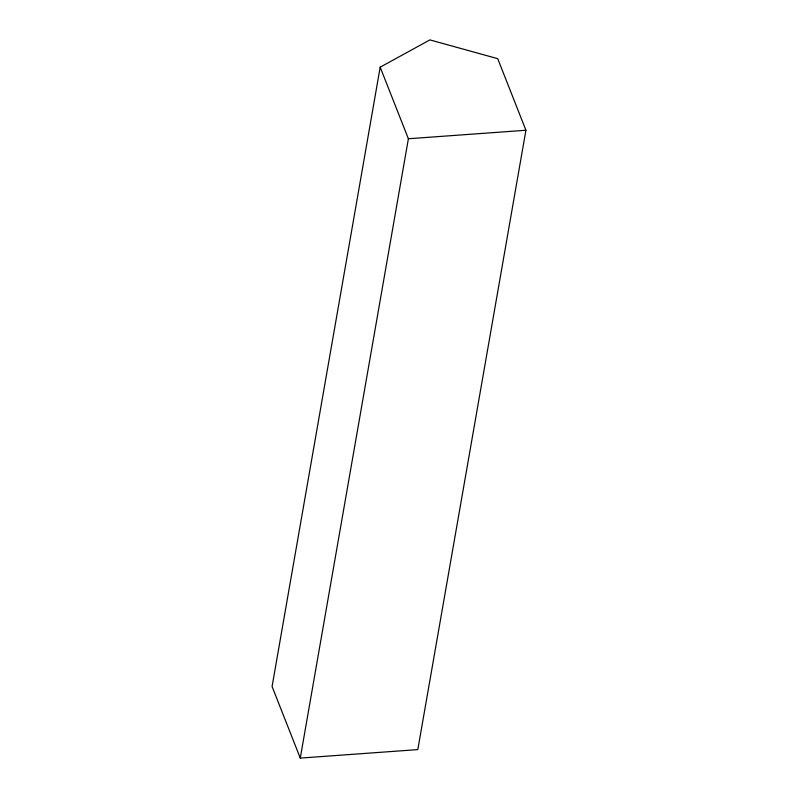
<?xml version="1.0" encoding="UTF-8"?>
<svg xmlns="http://www.w3.org/2000/svg" width="798" height="798" viewBox="0 0 798 798"><rect width="100%" height="100%" fill="white"/><g stroke="black" fill="none" stroke-linecap="round" stroke-linejoin="round"><path stroke-width="1.2" d="M380.187 67.172L272.078 686.519L300.277 758.1L417.813 749.601L525.922 130.254L497.723 58.673L429.893 39.9L380.187 67.172L408.386 138.752L300.277 758.1M408.386 138.752L525.922 130.254"/></g></svg>
